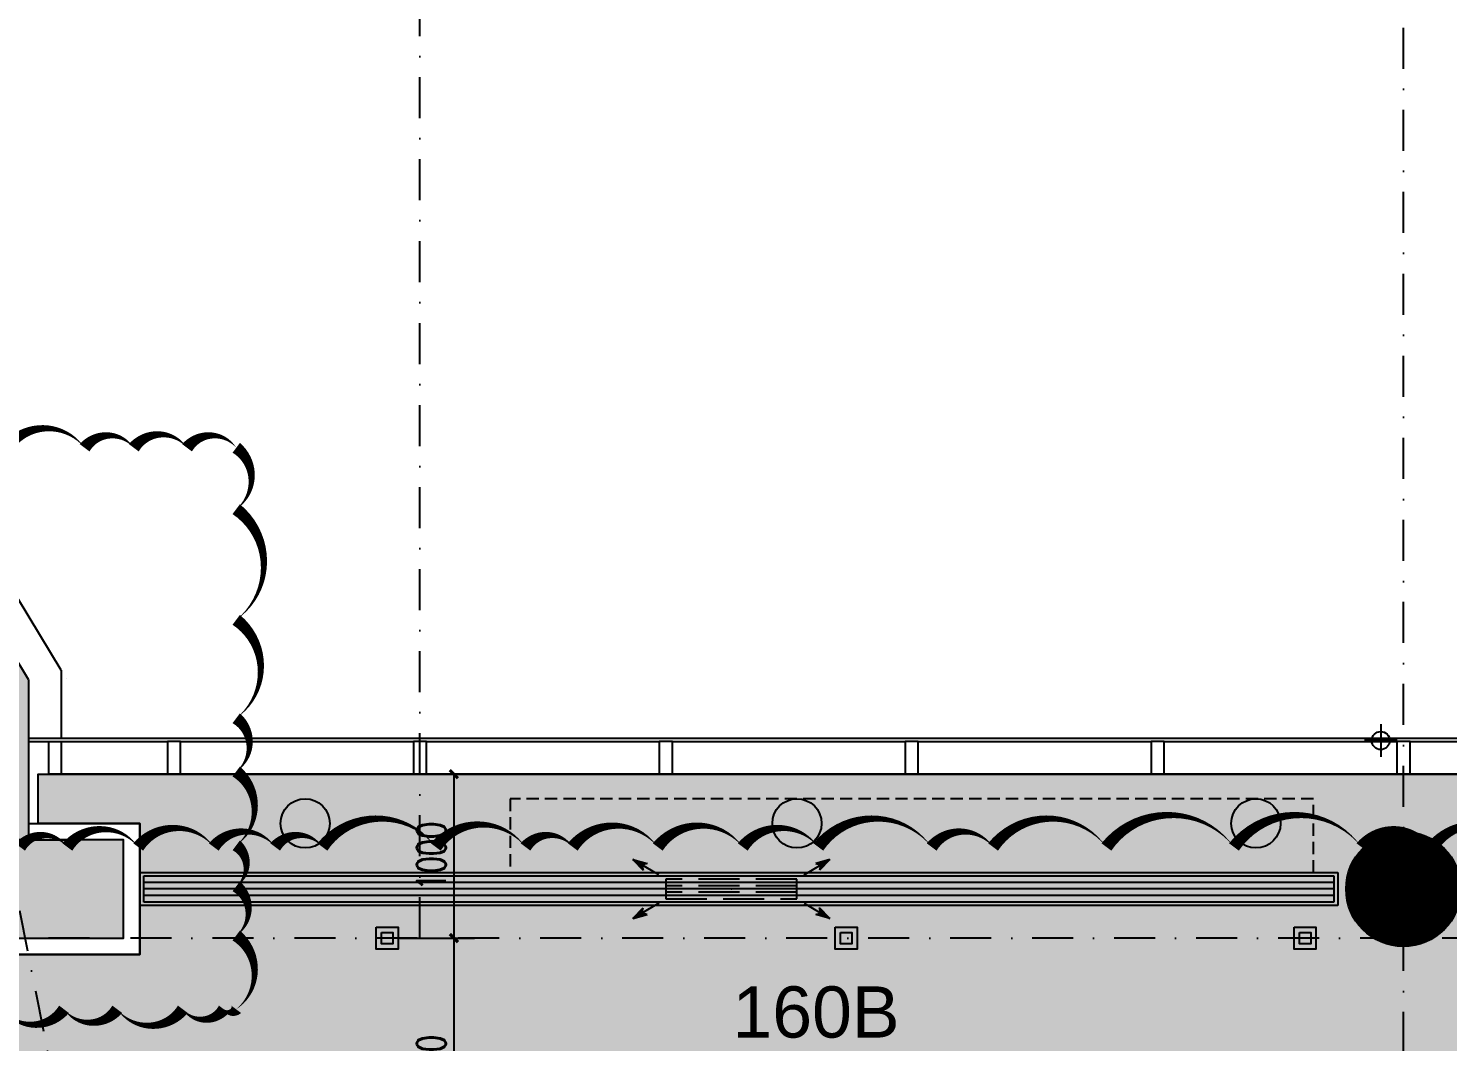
# Model space of a CAD drawing. Extents: x -354516 to 794396, y -401250 to -150594.
# Drawn here: x -15889 to -7231, y -331081 to -324902 of the extents above; entities that cross this region are included whole.
import ezdxf
from ezdxf.enums import TextEntityAlignment as Align

# ---------------------------------------------------------------- set-up
doc = ezdxf.new("R2010")
doc.units = 0
doc.header["$LTSCALE"] = 1000
doc.header["$MEASUREMENT"] = 0
for name, pattern in [('$0$HIDDEN', [0.375, 0.25, -0.125, 0, 0]), ('DASH', [0.35, 0.25, -0.1]), ('DASHDOT2', [0.5, 0.25, -0.125, 0, -0.125]), ('DOTE', [2.42, 2, -0.2, 0.02, -0.2])]:
    doc.linetypes.add(name, pattern=pattern)
for name, color, linetype in [('0-吊顶材质', 251, 'Continuous'), ('0-吊顶边界', 36, 'Continuous'), ('0-房间名称', 2, 'Continuous'), ('0-灯具', 20, 'Continuous'), ('0-灯具修改0109', 140, 'Continuous'), ('0-设备风口', 5, 'Continuous'), ('A-轴线1', 1, 'DOTE'), ('COLUMN', 2, 'Continuous'), ('M-DUCT-S-DIFF', 6, 'DASH'), ('P-完成面', 4, 'Continuous'), ('PIPE', 3, 'Continuous'), ('PUB_DIM', 3, 'Continuous'), ('PUB_HATCH', 8, 'Continuous'), ('S-PLT', 30, 'Continuous'), ('SURFACE-INT', 62, 'Continuous'), ('WALL', 2, 'Continuous'), ('WINDOW', 4, 'Continuous'), ('墙体', 7, 'Continuous'), ('家具1', 61, 'Continuous')]:
    doc.layers.add(name, color=color, linetype=linetype)
doc.layers.add('0-地面材质_material hatch', color=251, linetype='Continuous', transparency=0.3)
doc.layers.add('DIM_MODI-天花修改', color=3, linetype='Continuous', plot=False)
doc.styles.add('510p-04$0$Arial_2', font='arial.ttf', dxfattribs={"height": 6.392964})
doc.styles.add('DIM_FONT', font='SIMPLEX', dxfattribs={"width": 0.7, "bigfont": 'GBCBIG'})
doc.dimstyles.new('_TCH_ARCH&&50', dxfattribs={"dimscale": 0.5, "dimtxt": 350, "dimasz": 100, "dimexe": 250, "dimexo": 300, "dimgap": 100, "dimtad": 1, "dimdec": 0, "dimzin": 0, "dimdsep": 46, "dimtxsty": 'DIM_FONT', "dimblk": 'ARCHTICK', "dimcen": 0.09, "dimclrd": 3, "dimclre": 3, "dimclrt": 7, "dimazin": 2, "dimtfac": 1, "dimtdec": 0, "dimtix": 1, "dimtmove": 2, "dimatfit": 3, "dimfxl": 0, "dimtolj": 1, "dimtzin": 0, "dimarcsym": 0})

# ---------------------------------------------------------------- blocks, each defined once
blk = doc.blocks.new('510r-01$0$wtqyy')
at = {"layer": '0-灯具', "color": 1}
for points in [[(-106.5, -26.5), (26.5, -26.5), (26.5, 106.5), (-106.5, 106.5)], [(-74.5, 5.5), (-5.5, 5.5), (-5.5, 74.5), (-74.5, 74.5)]]:
    blk.add_lwpolyline(points, close=True, dxfattribs=at)
blk = doc.blocks.new('*U136')
at = {"color": 95}
for p, q in [((-600.7, 180.4), (-537.9, 115.5)), ((-443.4, 86), (-600.7, 180.4)), ((-600.7, 180.4), (-514.7, 155.9)), ((443.4, 86), (600.7, 180.4)), ((600.7, 180.4), (514.7, 155.9)), ((600.7, 180.4), (537.9, 115.5)), ((-514.7, 155.9), (-546.3, 147.4)), ((-546.3, 147.4), (-537.9, 115.5)), ((514.7, 155.9), (546.3, 147.4)), ((546.3, 147.4), (537.9, 115.5)), ((-443.4, -86), (-600.7, -180.4)), ((443.4, -86), (600.7, -180.4)), ((-600.7, -180.4), (-537.9, -115.5)), ((-600.7, -180.4), (-514.7, -155.9)), ((-546.3, -147.4), (-537.9, -115.5)), ((-514.7, -155.9), (-546.3, -147.4)), ((514.7, -155.9), (546.3, -147.4)), ((600.7, -180.4), (514.7, -155.9)), ((546.3, -147.4), (537.9, -115.5)), ((600.7, -180.4), (537.9, -115.5))]:
    blk.add_line(p, q, dxfattribs=at)
at = {"color": 251, "linetype": 'DASH'}
for p, q in [((-400, 20), (400, 20)), ((-400, -20), (400, -20))]:
    blk.add_line(p, q, dxfattribs=at)
at = {"linetype": 'DASH'}
blk.add_lwpolyline([(400, 60), (-400, 60), (-400, -60), (400, -60)], close=True, dxfattribs=at)
at = {"color": 7}
blk.add_point((0, 0), dxfattribs=at)
at = {"color": 95}
for points in [[(-537.9, 115.5), (-546.3, 147.4), (-600.7, 180.4)], [(-514.7, 155.9), (-546.3, 147.4), (-600.7, 180.4)], [(514.7, 155.9), (546.3, 147.4), (600.7, 180.4)], [(537.9, 115.5), (546.3, 147.4), (600.7, 180.4)], [(-537.9, -115.5), (-546.3, -147.4), (-600.7, -180.4)], [(-514.7, -155.9), (-546.3, -147.4), (-600.7, -180.4)], [(514.7, -155.9), (546.3, -147.4), (600.7, -180.4)], [(537.9, -115.5), (546.3, -147.4), (600.7, -180.4)]]:
    blk.add_solid(points, dxfattribs=at)
blk = doc.blocks.new('$TwtSys$00000125')
blk.add_circle((0, 0, 0), 0.667)
blk = doc.blocks.new('PIPE-110')
for p, q in [((87087.5, -205623.5), (87087.5, -205423.5)), ((86987.5, -205523.5), (87187.5, -205523.5))]:
    blk.add_line(p, q)
blk.add_circle((87087.5, -205523.5), 55)
blk = doc.blocks.new('PIPE2')
at = {"layer": 'PIPE', "rotation": 179.999999999999}
blk.add_blockref('PIPE-110', (121523.9, -402437), dxfattribs=at)
blk = doc.blocks.new('510p-04$0$material tag')
blk = doc.blocks.new('_YZH')
at = {"color": 255}
blk.add_circle((0, 0), 0.5, dxfattribs=at)
at = {"layer": 'PUB_HATCH', "color": 250, "const_width": 0.5}
blk.add_lwpolyline([(-0.25, 0, 1), (0.25, 0, 1)], format="xyb", close=True, dxfattribs=at)
blk = doc.blocks.new('_FZH')
at = {"color": 255}
blk.add_lwpolyline([(-0.5, -0.5), (0.5, -0.5), (0.5, 0.5), (-0.5, 0.5)], close=True, dxfattribs=at)
at = {"layer": 'PUB_HATCH', "color": 250}
blk.add_solid([(-0.5, -0.5), (0.5, -0.5), (-0.5, 0.5), (0.5, 0.5)], dxfattribs=at)
blk = doc.blocks.new('GRID')
at = {"layer": '墙体', "color": 250, "linetype": 'DASHDOT2', "lineweight": -3}
for p, q in [((20697.5, 81236.4), (37415.8, -2355.2)), ((28436.4, 54586.5), (28436.4, 72586.5)), ((34436.4, 51886.5), (34436.4, 72586.5)), ((107436.4, 54586.5), (-19063.6, 54586.5))]:
    blk.add_line(p, q, dxfattribs=at)
blk = doc.blocks.new('_ArchTick')
at = {"color": 0, "linetype": 'ByBlock', "const_width": 0.4}
blk.add_lwpolyline([(-0.5, -0.5), (0.5, 0.5)], dxfattribs=at)
blk = doc.blocks.new('*D253')
at = {"layer": 'Defpoints', "color": 0}
for p in [(-14097.6, -329450), (-13633.5, -330450), (-13292.9, -330450)]:
    blk.add_point(p, dxfattribs=at)
at = {"layer": 'PUB_DIM', "color": 3, "lineweight": -2}
for p, q in [((-13947.6, -329450), (-13167.9, -329450)), ((-13292.9, -329450), (-13292.9, -330450)), ((-13483.5, -330450), (-13167.9, -330450))]:
    blk.add_line(p, q, dxfattribs=at)
at = {"layer": 'PUB_DIM', "color": 3, "lineweight": -2, "xscale": 50, "yscale": 50, "zscale": 50}
for p, rotation in [((-13292.9, -329450), 90), ((-13292.9, -330450), 270)]:
    blk.add_blockref('_ArchTick', p, dxfattribs=dict(at, rotation=rotation))
at = {"layer": 'PUB_DIM', "color": 7, "insert": (-13430.4, -329950), "char_height": 175, "attachment_point": 5, "rotation": 90, "style": 'DIM_FONT'}
blk.add_mtext('\\A1;1000', dxfattribs=at)
blk = doc.blocks.new('*D254')
at = {"layer": 'Defpoints', "color": 0}
for p in [(-13773.1, -330450), (-13773.1, -332050), (-13292.9, -332050)]:
    blk.add_point(p, dxfattribs=at)
at = {"layer": 'PUB_DIM', "color": 3, "lineweight": -2}
for p, q in [((-13623.1, -330450), (-13167.9, -330450)), ((-13292.9, -330450), (-13292.9, -332050)), ((-13623.1, -332050), (-13167.9, -332050))]:
    blk.add_line(p, q, dxfattribs=at)
at = {"layer": 'PUB_DIM', "color": 3, "lineweight": -2, "xscale": 50, "yscale": 50, "zscale": 50}
for p, rotation in [((-13292.9, -330450), 90), ((-13292.9, -332050), 270)]:
    blk.add_blockref('_ArchTick', p, dxfattribs=dict(at, rotation=rotation))
at = {"layer": 'PUB_DIM', "color": 7, "insert": (-13430.4, -331250), "char_height": 175, "attachment_point": 5, "rotation": 90, "style": 'DIM_FONT'}
blk.add_mtext('\\A1;1600', dxfattribs=at)

msp = doc.modelspace()

# ---------------------------------------------------------------- hatches: boundary and pattern name
at = {"layer": '0-吊顶材质'}
h = msp.add_hatch(dxfattribs=at)
h.set_pattern_fill('AR-SAND', color=256, scale=112.5)
h.set_pattern_definition([(37.5, (-498310856.17, -3090192758), (-7.086752787, 216.767674014), [0, -171, 0, -191.25, 0, -182.8125]), (7.5, (-498310856.17, -3090192758), (199.099879343, 317.491432338), [0, -92.25, 0, -154.125, 0, -59.0625]), (327.5, (-498310994.54, -3090192758), (350.340959447, 0.636643523), [0, -56.25, 0, -202.5, 0, -264.375]), (317.5, (-498310994.54, -3090192758), (338.189243014, 98.738501055), [0, -28.125, 0, -132.75, 0, -151.875])])
h.paths.add_polyline_path([(15808.9, -332989.2), (7900, -332950), (7900, -332750), (7100, -332750), (7100, -332950), (-7100, -332950), (-7100, -332750), (-7900, -332750), (-7900, -332950), (-14542, -332950), (-14582.1, -332750), (-15856.8, -332750), (-16296.8, -330550), (-15208.9, -330550), (-15208.9, -329750), (-15828.9, -329750), (-15829.8, -329450), (16208.9, -329450), (16208.9, -329850), (15508.9, -329850), (15508.9, -330650), (16269, -330689.2)])
at = {"layer": '0-地面材质_material hatch'}
h = msp.add_hatch(dxfattribs=at)
h.set_pattern_fill('ANSI35', color=256, scale=1500)
h.set_pattern_definition([(45, (-498310856.17, -3090192758), (-265.165042945, 265.165042945), []), (45, (-498310591, -3090192758), (-265.165042945, 265.165042945), [468.75, -93.75, 0, -93.75])])
h.paths.add_polyline_path([(11204.4, -368249.5), (11202.8, -368249.5), (12024.3, -364150), (11820.4, -364150), (12883.1, -358789.5), (13283, -358869.4), (13573.3, -357397.9), (13186.3, -357320.5), (14564.8, -350406.9), (14959.4, -350485.8), (15253.9, -349015), (14859.8, -348936.2), (15580.3, -345344.9), (15972.5, -345422.9), (16268.1, -343952.6), (15875.4, -343873.8), (16903.2, -338750.6), (17104.3, -338750), (18804.3, -330250), (18008.9, -330250), (18008.9, -330250), (17008.9, -330250), (17008.9, -330250), (16308.9, -330250), (16308.9, -330650), (15508.9, -330650), (15508.9, -329850), (16134.4, -329850), (16134.4, -329450.1), (-15658.7, -329450), (-15658.7, -329750), (-15208.9, -329750), (-15208.9, -330550), (-16408.9, -330550), (-16408.9, -329544.6), (-18500, -329544.6), (-18500, -330244.6), (-18805.4, -330244.6), (-17104.3, -338750), (-16900.4, -338750), (-16529.8, -340602.8), (-16922, -340681.2), (-16627.8, -342152.4), (-16235.6, -342073.9), (-14201.8, -352205.8), (-14597.5, -352285.1), (-14296.2, -353754.6), (-13914.7, -353678.2), (-12594.5, -360279.2), (-12986.8, -360357.4), (-12692.6, -361828.5), (-12300.4, -361750), (-11820.4, -364150), (-12024.3, -364150), (-10724.4, -370650), (-13200, -370650), (-13200, -372650), (-10324.4, -372650), (-10092.5, -373808.8), (-8103.7, -373810), (-8639.7, -371130), (8639.7, -371130), (8103.7, -373810), (10092.6, -373808.8), (10324.4, -372650), (13200, -372650), (13200, -370650), (10724.4, -370650)])
h.paths.add_polyline_path([(-7647, -368700), (-13983.3, -337018.7), (-14963.8, -337214.9), (-15856.8, -332750), (-14582.1, -332750), (-14228.4, -334518.3), (-13689.1, -334410.4), (-13689.1, -334410.4), (-12610.4, -334194.7), (-12610.5, -334194.7), (-11237.6, -333920.1), (-11237.6, -333920.1), (-10159, -333704.4), (-10159, -333704.4), (-9178.4, -333508.3), (-9129.6, -333752.5), (14637, -333750), (8227, -365800), (7647, -368700), (7000, -368700), (6985.3, -368700), (6100, -368700), (6100, -368700), (5000, -368700), (5000, -368700), (3800, -368700), (-6950.1, -368700)], flags=16)
h.paths.add_polyline_path([(-8934.4, -367361.9), (-9267.8, -365695), (-9071.7, -365655.7), (-9042.3, -365802.8), (-8650.1, -365724.4), (-8679.5, -365577.3), (-8483.3, -365538.1), (-8150, -367205), (-8346.1, -367244.3), (-8375.5, -367097.2), (-8767.7, -367175.6), (-8738.3, -367322.7)], flags=16)
h.paths.add_polyline_path([(-11231.4, -355876.8), (-11564.8, -354209.8), (-11368.7, -354170.6), (-11339.3, -354317.7), (-10947.1, -354239.2), (-10976.5, -354092.1), (-10780.4, -354052.9), (-10447, -355719.9), (-10643.1, -355759.1), (-10672.5, -355612), (-11064.8, -355690.5), (-11035.3, -355837.6)], flags=16)
h.paths.add_polyline_path([(8150, -367205), (8483.3, -365538.1), (8679.5, -365577.3), (8650.1, -365724.4), (9042.3, -365802.8), (9071.7, -365655.7), (9267.8, -365695), (8934.4, -367361.9), (8738.3, -367322.7), (8767.7, -367175.6), (8375.5, -367097.2), (8346.1, -367244.3)], flags=16)
h.paths.add_polyline_path([(-12637.4, -348847.1), (-12970.8, -347180.1), (-12774.7, -347140.9), (-12745.3, -347288), (-12353, -347209.5), (-12382.4, -347062.4), (-12186.3, -347023.2), (-11852.9, -348690.2), (-12049, -348729.4), (-12078.5, -348582.3), (-12470.7, -348660.8), (-12441.3, -348807.9)], flags=16)
h.paths.add_polyline_path([(10447, -355719.9), (10780.4, -354052.9), (10976.5, -354092.1), (10947.1, -354239.2), (11339.3, -354317.7), (11368.7, -354170.6), (11564.8, -354209.8), (11231.4, -355876.8), (11035.3, -355837.6), (11064.8, -355690.5), (10672.5, -355612), (10643.1, -355759.1)], flags=16)
h.paths.add_polyline_path([(11852.9, -348690.2), (12186.3, -347023.2), (12382.4, -347062.4), (12353, -347209.5), (12745.3, -347288), (12774.7, -347140.9), (12970.8, -347180.1), (12637.4, -348847.1), (12441.3, -348807.9), (12470.7, -348660.8), (12078.5, -348582.3), (12049, -348729.4)], flags=16)
h.paths.add_polyline_path([(14150, -337205.1), (14483.4, -335538.1), (14679.5, -335577.3), (14650.1, -335724.4), (15042.3, -335802.8), (15071.7, -335655.7), (15267.8, -335695), (14934.4, -337361.9), (14738.3, -337322.7), (14767.7, -337175.6), (14375.5, -337097.2), (14346.1, -337244.3)], flags=16)
at = {"layer": 'WALL'}
h = msp.add_hatch(color=250, dxfattribs=at)
h.dxf.hatch_style = 1
h.paths.add_polyline_path([(-15887.8, -329850), (-15887.8, -328872.1), (-22321.6, -318264.7), (-23403.3, -318149), (-23424.6, -318348.2), (-22441.3, -318453.1), (-16087.8, -328928), (-16087.8, -329850)])

# ---------------------------------------------------------------- linework, layer by layer
at = {"layer": '0-吊顶边界'}
msp.add_lwpolyline([(15810.8, -332980), (7900, -332950), (7900, -332750), (7100, -332750), (7100, -332950), (-7100, -332950), (-7100, -332750), (-7900, -332750), (-7900, -332950), (-14542, -332950), (-14582.1, -332750), (-15856.8, -332750), (-16296.8, -330550), (-15208.9, -330550), (-15208.9, -329750), (-15828.9, -329750), (-15829.8, -329450), (16208.9, -329450), (16208.9, -329850), (15508.9, -329850), (15508.9, -330650), (16276.8, -330650)], close=True, dxfattribs=at)
at = {"layer": '0-灯具修改0109'}
msp.add_lwpolyline([(-6776.5, -329893.8, 0, 75, 0.5), (-7324, -329893.8, 0, 75, 0.5), (-7756.2, -329893.8, 0, 75, 0.5), (-8534.1, -329893.8, 0, 75, 0.5), (-9312.1, -329893.8, 0, 75, 0.5), (-10003.6, -329893.8, 0, 75, 0.5), (-10378.2, -329893.8, 0, 75, 0.5), (-11069.7, -329893.8, 0, 75, 0.5), (-11530.7, -329893.8, 0, 75, 0.5), (-12049.3, -329893.8, 0, 75, 0.5), (-12568, -329893.8, 0, 75, 0.5), (-12856.1, -329893.8, 0, 75, 0.5), (-13403.5, -329893.8, 0, 75, 0.5), (-14095, -329893.8, 0, 75, 0.5), (-14383.2, -329893.8, 0, 75, 0.5), (-14757.7, -329893.8, 0, 75, 0.5), (-15218.7, -329893.8, 0, 75, 0.5), (-15650.9, -329893.8, 0, 75, 0.5), (-15939.1, -329893.8, 0, 75, 0.5)], format="xyseb", dxfattribs=at)
at = {"layer": '0-设备风口'}
for p, q in [((-15208.9, -330250), (-15208.9, -330050)), ((-15208.9, -330050), (-7900, -330050)), ((-15184.9, -330230), (-15184.9, -330070)), ((-15184.9, -330070), (-7924, -330070)), ((-7924, -330110), (-15184.9, -330110)), ((-7924, -330070), (-7924, -330230)), ((-7900, -330050), (-7900, -330250)), ((-7924, -330150), (-15184.9, -330150)), ((-7924, -330190), (-15184.9, -330190)), ((-7900, -330250), (-15208.9, -330250)), ((-7924, -330230), (-15184.9, -330230))]:
    msp.add_line(p, q, dxfattribs=at)
at = {"layer": 'DIM_MODI-天花修改'}
msp.add_lwpolyline([(-16046.2, -330883.7, 0, 75, 0.5), (-15671.2, -330883.7, 0, 75, 0.5), (-15346.2, -330883.7, 0, 75, 0.5), (-14946.2, -330883.7, 0, 75, 0.5), (-14696.2, -330883.7, 0, 75, 0.5), (-14620.6, -330883.7, 0, 75, 0.5), (-14620.6, -330433.7, 0, 75, 0.5), (-14620.6, -330133.7, 0, 75, 0.5), (-14620.6, -329883.7, 0, 75, 0.5), (-14620.6, -329433.7, 0, 75, 0.5), (-14620.6, -329108.7, 0, 75, 0.5), (-14620.6, -328508.7, 0, 75, 0.5), (-14620.6, -327833.7, 0, 75, 0.5), (-14620.6, -327459.5, 0, 75, 0.5), (-14920.6, -327459.5, 0, 75, 0.5), (-15245.6, -327459.5, 0, 75, 0.5), (-15545.6, -327459.5, 0, 75, 0.5), (-16020.6, -327459.5, 0, 75, 0.5)], format="xyseb", dxfattribs=at)
at = {"layer": 'P-完成面'}
for q in [(-24419.2, -314420.7), (-15687.8, -329230)]:
    msp.add_line((-15687.8, -328816.2), q, dxfattribs=at)
at = {"layer": 'SURFACE-INT'}
msp.add_lwpolyline([(-15887.8, -329750), (-15208.9, -329750), (-15208.9, -330550), (-16408.9, -330550), (-16408.9, -329544.6)], dxfattribs=at)
at = {"layer": 'WALL', "color": 0}
for p, q in [((-15887.8, -328872.1), (-22321.6, -318264.7)), ((-15887.8, -328872.1), (-15887.8, -329850)), ((-15657.2, -328866.7), (-15657.2, -328866.7)), ((-15887.8, -329850), (-15657.2, -329850))]:
    msp.add_line(p, q, dxfattribs=at)
at = {"layer": 'WINDOW'}
for p, q in [((-15887.8, -329230), (16134.4, -329230)), ((-15887.8, -329250), (-15039.8, -329250)), ((-15766.6, -329250), (-15766.6, -329450)), ((-15686.6, -329450), (-15686.6, -329250)), ((-14959.8, -329250), (-15039.8, -329250)), ((-15039.8, -329250), (-15039.8, -329450)), ((-14959.8, -329230), (-13539.8, -329230)), ((-14959.8, -329250), (-13539.8, -329250)), ((-14959.8, -329450), (-14959.8, -329250)), ((-13459.8, -329250), (-13539.8, -329250)), ((-13539.8, -329250), (-13539.8, -329450)), ((-13459.8, -329230), (-12039.8, -329230)), ((-13459.8, -329250), (-12039.8, -329250)), ((-13459.8, -329450), (-13459.8, -329250)), ((-11959.8, -329250), (-12039.8, -329250)), ((-12039.8, -329250), (-12039.8, -329450)), ((-11959.8, -329230), (-10539.8, -329230)), ((-11959.8, -329250), (-10539.8, -329250)), ((-11959.8, -329450), (-11959.8, -329250)), ((-10459.8, -329250), (-10539.8, -329250)), ((-10539.8, -329250), (-10539.8, -329450)), ((-10459.8, -329230), (-9039.8, -329230)), ((-10459.8, -329250), (-9039.8, -329250)), ((-10459.8, -329450), (-10459.8, -329250)), ((-8959.8, -329250), (-9039.8, -329250)), ((-9039.8, -329250), (-9039.8, -329450)), ((-8959.8, -329230), (-7539.8, -329230)), ((-8959.8, -329250), (-7539.8, -329250)), ((-8959.8, -329450), (-8959.8, -329250)), ((-7459.8, -329250), (-7539.8, -329250)), ((-7539.8, -329250), (-7539.8, -329450)), ((-7459.8, -329230), (-6039.8, -329230)), ((-7459.8, -329250), (-6039.8, -329250)), ((-7459.8, -329450), (-7459.8, -329250)), ((-15766.6, -329450), (-15686.6, -329450)), ((16134.4, -329450), (-15766.6, -329450)), ((-15039.8, -329450), (-14959.8, -329450)), ((-13539.8, -329450), (-13459.8, -329450)), ((-12039.8, -329450), (-11959.8, -329450)), ((-10539.8, -329450), (-10459.8, -329450)), ((-9039.8, -329450), (-8959.8, -329450)), ((-7539.8, -329450), (-7459.8, -329450))]:
    msp.add_line(p, q, dxfattribs=at)
at = {"layer": '家具1', "color": 137, "linetype": '$0$HIDDEN', "ltscale": 0.3}
msp.add_lwpolyline([(-12950, -330050), (-8049.7, -330050), (-8049.7, -329600), (-12950, -329600)], close=True, dxfattribs=at)

# ---------------------------------------------------------------- block references
at = {"layer": '0-房间名称'}
ref = msp.add_blockref('510p-04$0$material tag', (-191463, -406732.2), dxfattribs=dict(at, xscale=3.125, yscale=3.125, zscale=3.125))
ref.add_attrib('ROOM_TAG', '160B', dxfattribs={"layer": '0', "height": 312.5, "style": '510p-04$0$Arial_2'}).set_placement((-11083.4, -330900), align=Align.MIDDLE_CENTER)
ref.add_attrib('NAME_ENG', 'Elevator', dxfattribs={"layer": '0', "height": 312.5, "style": '510p-04$0$Arial_2'}).set_placement((-11083.4, -331400), align=Align.MIDDLE_CENTER)
ref.add_attrib('NAME_CN', '电梯', dxfattribs={"layer": '0', "height": 312.5, "style": '510p-04$0$Arial_2'}).set_placement((-11083.4, -331900), align=Align.MIDDLE_CENTER)
at = {"layer": '0-灯具', "xscale": -1, "rotation": 180}
for p in [(-13660, -330410), (-10860, -330410), (-8060, -330410)]:
    msp.add_blockref('510r-01$0$wtqyy', p, dxfattribs=at)
at = {"layer": 'A-轴线1'}
msp.add_blockref('GRID', (-41936.4, -385036.5), dxfattribs=at)
at = {"layer": 'COLUMN'}
for name, p, xscale, yscale, zscale in [('_FZH', (-15808.9, -330150), 1000, 600, 600), ('_YZH', (-7500, -330150), 700, 700, 700)]:
    msp.add_blockref(name, p, dxfattribs=dict(at, xscale=xscale, yscale=yscale, zscale=zscale))
at = {"layer": 'M-DUCT-S-DIFF', "color": 95, "rotation": 180}
msp.add_blockref('*U136', (-11600, -330150), dxfattribs=at)
at = {"layer": 'PIPE'}
msp.add_blockref('PIPE2', (-42074.9, -132331.5), dxfattribs=at)
at = {"layer": 'S-PLT', "xscale": 225, "yscale": 225, "zscale": 225}
for p in [(-14200, -329750), (-11200, -329750), (-8400, -329750)]:
    msp.add_blockref('$TwtSys$00000125', p, dxfattribs=at)

# ---------------------------------------------------------------- dimensions: what is measured, and where the dimension line sits
at = {"layer": 'PUB_DIM', "color": 250}
for base, p1, p2, picture, middle in [((-13292.9, -330450), (-14097.6, -329450), (-13633.5, -330450), '*D253', (-13430.4, -329950)), ((-13292.9, -332050), (-13773.1, -330450), (-13773.1, -332050), '*D254', (-13430.4, -331250))]:
    dim = msp.add_linear_dim(base=base, p1=p1, p2=p2, angle=90, dimstyle='_TCH_ARCH&&50', dxfattribs=at)
    dim.commit()
    dim.dimension.update_dxf_attribs({"geometry": picture, "text_midpoint": middle})

doc.saveas('drawing.dxf')
